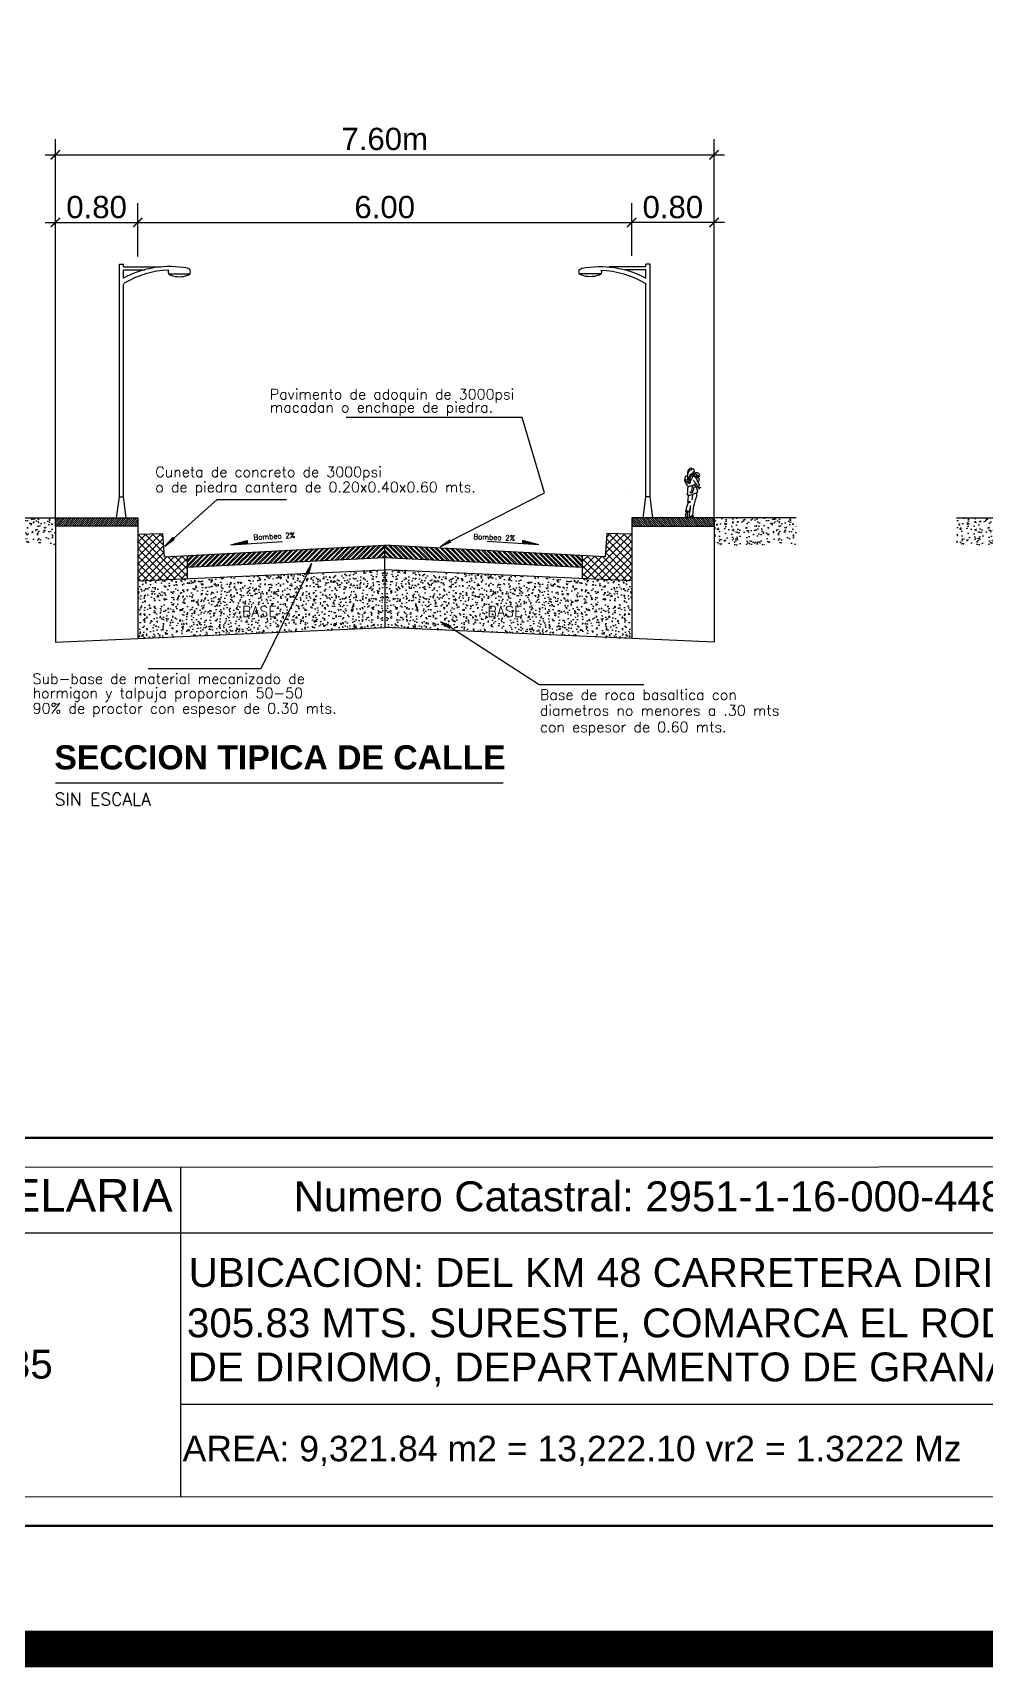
# Model space of a CAD drawing. Header units: millimetres. Extents: x 604785 to 1211550, y 1311006 to 2622648.
# Drawn here: x 605028.6 to 605088.1, y 1311005.5 to 1311107.7 of the extents above; entities that cross this region are included whole.
import ezdxf

# ---------------------------------------------------------------- set-up
doc = ezdxf.new("R2010")
doc.units = ezdxf.units.MM
doc.linetypes.add('0', pattern=[0])
for name, color, linetype in [('acera', 8, 'Continuous'), ('CAJETIN', 5, 'Continuous'), ('datos y tabla de areas', 170, 'Continuous')]:
    doc.layers.add(name, color=color, linetype=linetype)
doc.styles.add('ARIALTEXT', font='')
doc.styles.add('HECTOR LOPEZ', font='arial.ttf')
doc.styles.add('MINIMO', font='arial.ttf', dxfattribs={"height": 3.6})
doc.styles.add('PI', font='arial.ttf', dxfattribs={"height": 0.4})
doc.styles.add('ROMANS', font='ROMANS', dxfattribs={"height": 0.2})
doc.styles.add('Style-ENGINEERING', font='ENGINEERING.shx')
doc.styles.get('ARIALTEXT').set_extended_font_data('Arial', bold=True)

# ---------------------------------------------------------------- blocks, each defined once
blk = doc.blocks.new('_ArchTick')
at = {"color": 0, "linetype": 'ByBlock', "const_width": 0.15}
blk.add_lwpolyline([(-0.5, -0.5), (0.5, 0.5)], dxfattribs=at)
blk = doc.blocks.new('A$C42CB68AE')
at = {"color": 0, "linetype": 'ByBlock'}
for p, q in [((0.102, 9.246), (0.254, 9.246)), ((0.102, 0.759), (0.102, 9.246)), ((0.254, 9.144), (0.254, 9.246)), ((0.254, 9.144), (1.611, 9.144)), ((0.254, 8.738), (0.254, 9.042)), ((0.254, 9.042), (1.028, 9.042)), ((0.254, 0.759), (0.254, 8.502)), ((1.902, 8.89), (2.67, 8.89)), ((0, 0), (0.102, 0.759)), ((0.102, 0.762), (0.254, 0.762)), ((0.356, 0), (0.254, 0.759)), ((0, 0), (0.356, 0))]:
    blk.add_line(p, q, dxfattribs=at)
for centre, radius, start, end in [((1.921, 5.641), 3.517, 79.01502, 118.29006), ((2.049, 5.575), 3.458, 92.56761, 120.78099), ((2.007, 8.966), 0.13, 150.62553, 258.69007), ((2.565, 8.966), 0.13, 281.30993, 78.69007), ((0.305, 8.502), 0.0508, 120.78099, 180), ((2.286, 9.703), 0.916, 250.55996, 289.44004)]:
    blk.add_arc(centre, radius, start, end, dxfattribs=at)

msp = doc.modelspace()

# ---------------------------------------------------------------- hatches: boundary and pattern name
at = {"true_color": 0x636466}
h = msp.add_hatch(dxfattribs=at)
h.set_pattern_fill('AR-CONC', color=251, scale=0.005138)
h.set_pattern_definition([(50, (259033.7394, 562579.5811), (0.9361067078, -0.0818986854), [0.097883279, -1.0767160689]), (355, (259033.7394, 562579.5811), (-0.1810888006, 0.9816939888), [0.0783066232, -0.8613758567]), (100.4514447, (259033.8174, 562579.57425), (0.7550179047, 0.8997952634), [0.0831879868, -0.9150686141]), (46.1842, (259033.7394, 562579.8421), (1.3928664246, -0.2160231451), [0.1468249185, -1.6150741034]), (96.63555761, (259033.8555, 562579.8241), (1.2198370125, 1.2713323036), [0.1247820313, -1.3726041608]), (351.18415117, (259033.7394, 562579.8421), (1.2198370125, 1.2713323036), [0.1174597656, -1.2920579053]), (21, (259033.8699, 562579.77685), (0.7790295937, -0.5254620958), [0.097883279, -1.0767160689]), (326, (259033.8699, 562579.7768), (0.317553028, 0.9464001089), [0.0783066232, -0.8613728551]), (71.451445, (259033.9348, 562579.7331), (1.09658262, 0.420938018), [0.0831879868, -0.9150670366]), (37.5, (259033.7394, 562579.58108), (0.01586995347, 0.43446322626), [0, -0.85093197205, 0, -0.874423959, 0, -0.8646356311]), (7.5, (259033.7394, 562579.5811), (0.3433347857, 0.51475082177), [0, -0.49855216767, 0, -0.83135531625, 0, -0.3295403726]), (327.5, (259033.44836, 562579.58108), (0.69669564596, -0.02943560349), [0, -0.32627759665, 0, -1.01798610153, 0, -1.3507892501]), (317.5, (259033.31785, 562579.5811), (0.7611217842, 0.13064715568), [0, -0.42416087564, 0, -0.67604718025, 0, -0.95925613414])])
h.paths.add_polyline_path([(605030.019, 1311077.389), (605024.876, 1311077.389), (605024.876, 1311075.695), (605030.019, 1311075.695)])
h = msp.add_hatch(dxfattribs=at)
h.set_pattern_fill('AR-CONC', color=251, scale=0.005138)
h.set_pattern_definition([(50, (259080.0329, 562579.5811), (0.9361067078, -0.0818986854), [0.097883279, -1.0767160689]), (355, (259080.0329, 562579.5811), (-0.1810888006, 0.9816939888), [0.0783066232, -0.8613758567]), (100.4514447, (259080.1109, 562579.57425), (0.7550179047, 0.8997952634), [0.0831879868, -0.9150686141]), (46.1842, (259080.0329, 562579.8421), (1.3928664246, -0.2160231451), [0.1468249185, -1.6150741034]), (96.63555761, (259080.149, 562579.8241), (1.2198370125, 1.2713323036), [0.1247820313, -1.3726041608]), (351.18415117, (259080.0329, 562579.8421), (1.2198370125, 1.2713323036), [0.1174597656, -1.2920579053]), (21, (259080.1634, 562579.77685), (0.7790295937, -0.5254620958), [0.097883279, -1.0767160689]), (326, (259080.1634, 562579.7768), (0.317553028, 0.9464001089), [0.0783066232, -0.8613728551]), (71.451445, (259080.2283, 562579.7331), (1.09658262, 0.420938018), [0.0831879868, -0.9150670366]), (37.5, (259080.0329, 562579.58108), (0.01586995347, 0.43446322626), [0, -0.85093197205, 0, -0.874423959, 0, -0.8646356311]), (7.5, (259080.0329, 562579.5811), (0.3433347857, 0.51475082177), [0, -0.49855216767, 0, -0.83135531625, 0, -0.3295403726]), (327.5, (259079.74186, 562579.58108), (0.69669564596, -0.02943560349), [0, -0.32627759665, 0, -1.01798610153, 0, -1.3507892501]), (317.5, (259079.61135, 562579.5811), (0.7611217842, 0.13064715568), [0, -0.42416087564, 0, -0.67604718025, 0, -0.95925613414])])
h.paths.add_polyline_path([(605076.313, 1311077.389), (605071.169, 1311077.389), (605071.169, 1311075.695), (605076.313, 1311075.695)])
h = msp.add_hatch(dxfattribs=at)
h.set_pattern_fill('AR-CONC', color=251, scale=0.005138)
h.set_pattern_definition([(50, (259095.17896, 562579.6004), (0.9361067078, -0.0818986854), [0.097883279, -1.0767160689]), (355, (259095.179, 562579.6004), (-0.1810888006, 0.9816939888), [0.0783066232, -0.8613758567]), (100.4514447, (259095.257, 562579.5936), (0.7550179047, 0.8997952634), [0.0831879868, -0.9150686141]), (46.1842, (259095.179, 562579.8614), (1.3928664246, -0.2160231451), [0.1468249185, -1.6150741034]), (96.63555761, (259095.295, 562579.8434), (1.2198370125, 1.2713323036), [0.1247820313, -1.3726041608]), (351.18415117, (259095.179, 562579.8614), (1.2198370125, 1.2713323036), [0.1174597656, -1.2920579053]), (21, (259095.3095, 562579.7962), (0.7790295937, -0.5254620958), [0.097883279, -1.0767160689]), (326, (259095.3095, 562579.7962), (0.317553028, 0.9464001089), [0.0783066232, -0.8613728551]), (71.451445, (259095.3744, 562579.7524), (1.09658262, 0.420938018), [0.0831879868, -0.9150670366]), (37.5, (259095.17896, 562579.6004), (0.01586995347, 0.43446322626), [0, -0.85093197205, 0, -0.874423959, 0, -0.8646356311]), (7.5, (259095.17896, 562579.6004), (0.3433347857, 0.51475082177), [0, -0.49855216767, 0, -0.83135531625, 0, -0.3295403726]), (327.5, (259094.8879, 562579.6004), (0.69669564596, -0.02943560349), [0, -0.32627759665, 0, -1.01798610153, 0, -1.3507892501]), (317.5, (259094.7574, 562579.6004), (0.7611217842, 0.13064715568), [0, -0.42416087564, 0, -0.67604718025, 0, -0.95925613414])])
h.paths.add_polyline_path([(605091.459, 1311077.408), (605086.315, 1311077.408), (605086.315, 1311075.715), (605091.459, 1311075.715)])
at = {"layer": 'acera'}
h = msp.add_hatch(dxfattribs=at)
h.set_pattern_fill('ANSI31', color=8, scale=0.773492, style=0)
h.set_pattern_definition([(45, (352305.93593, 828159.84258), (-0.068367715192, 0.068367715192), [])])
h.paths.add_polyline_path([(605030.019, 1311077.389), (605035.163, 1311077.389), (605035.163, 1311076.856), (605030.019, 1311076.856)])
h = msp.add_hatch(dxfattribs=at)
h.set_pattern_fill('ANSI31', color=8, scale=0.773492, style=0)
h.set_pattern_definition([(135, (857795.25285, 828159.84258), (0.068367715192, 0.068367715192), [])])
h.paths.add_polyline_path([(605071.169, 1311077.389), (605066.026, 1311077.389), (605066.026, 1311076.856), (605071.169, 1311076.856)])
for points in [[(605037.443, 1311076.043), (605037.347, 1311076.151), (605036.861, 1311075.62)], [(605041.992, 1311075.976), (605040.97, 1311075.702), (605041.992, 1311075.767)], [(605054.737, 1311075.885), (605054.666, 1311076.011), (605054.078, 1311075.595)], [(605060.219, 1311075.702), (605059.197, 1311075.976), (605059.197, 1311075.767)], [(605045.672, 1311073.909), (605045.805, 1311073.852), (605046.022, 1311074.539)], [(605054.661, 1311070.485), (605054.734, 1311070.611), (605054.078, 1311070.908)]]:
    msp.add_hatch(color=7, dxfattribs=at).paths.add_polyline_path(points)
h = msp.add_hatch(dxfattribs=at)
h.set_pattern_fill('ANSI32', color=8, scale=0.580119, style=0)
h.set_pattern_definition([(45, (352300.79221, 828159.84258), (-0.15382735918, 0.15382735918), []), (45, (352300.89476, 828159.84258), (-0.15382735918, 0.15382735918), [])])
h.paths.add_polyline_path([(605038.249, 1311075.03), (605038.249, 1311074.307), (605050.594, 1311074.912), (605050.594, 1311075.684)])
h = msp.add_hatch(dxfattribs=at)
h.set_pattern_fill('ANSI32', color=8, scale=0.580119, style=0)
h.set_pattern_definition([(135, (857800.39657, 828159.84258), (0.15382735918, 0.15382735918), []), (135, (857800.29402, 828159.84258), (0.15382735918, 0.15382735918), [])])
h.paths.add_polyline_path([(605062.939, 1311075.03), (605062.939, 1311074.307), (605050.594, 1311074.912), (605050.594, 1311075.684)])
at = {"layer": 'acera', "true_color": 0xe3e3e3}
h = msp.add_hatch(dxfattribs=at)
h.set_pattern_fill('AR-CONC', color=254, scale=0.116024, style=0)
h.set_pattern_definition([(50, (352300.7922, 828159.8426), (0.83219295055, -0.0728074493), [0.087017895, -0.9571968455]), (355, (352300.7922, 828159.8426), (-0.1609846531, 0.8727223486), [0.069614316, -0.7657574764]), (100.4514, (352300.8616, 828159.8365), (0.6712089155, 0.7999143695), [0.0739538288, -0.8134921429]), (46.1842, (352300.7922, 828160.0746), (1.2382542608, -0.1920415496), [0.1305268426, -1.4357952683]), (96.6356, (352300.8954, 828160.0586), (1.0844317495, 1.1302091554), [0.1109307468, -1.2202380194]), (351.1842, (352300.7922, 828160.0746), (1.0844308673, 1.1302100024), [0.104421474, -1.1486362146]), (21, (352300.90824, 828160.0166), (0.69255460286, -0.4671339783), [0.087017895, -0.9571968455]), (326, (352300.9082, 828160.0166), (0.2823038402, 0.8413470735), [0.069614316, -0.7657574764]), (71.4514, (352300.96595, 828159.9777), (0.9748587268, 0.3742123322), [0.0739538288, -0.8134921429]), (37.5, (352300.7922, 828159.84258), (0.01410833352, 0.38623629913), [0, -0.7564755676, 0, -0.77735986242, 0, -0.7686580729]), (7.5, (352300.7922, 828159.8426), (0.305223432, 0.45761169267), [0, -0.44321114544, 0, -0.7390719886, 0, -0.29296024666]), (327.5, (352300.53348, 828159.84258), (0.61936139633, -0.02616903282), [0, -0.29005965016, 0, -0.9049861085, 0, -1.20084695165]), (317.5, (352300.41745, 828159.8426), (0.676635105, 0.1161456646), [0, -0.3770775452, 0, -0.6010035951, 0, -0.85277537146])])
h.paths.add_polyline_path([(605035.163, 1311073.446), (605035.163, 1311069.844), (605050.594, 1311070.538), (605050.594, 1311074.14)])
h = msp.add_hatch(dxfattribs=at)
h.set_pattern_fill('AR-CONC', color=254, scale=0.116024, style=0)
h.set_pattern_definition([(130, (857800.3966, 828159.8426), (-0.83219295055, -0.0728074493), [0.087017895, -0.9571968455]), (185, (857800.3966, 828159.8426), (0.1609846531, 0.8727223486), [0.069614316, -0.7657574764]), (79.5486, (857800.3272, 828159.8365), (-0.6712089155, 0.7999143695), [0.0739538288, -0.8134921429]), (133.8158, (857800.3966, 828160.0746), (-1.2382542608, -0.1920415496), [0.1305268426, -1.4357952683]), (83.3644, (857800.2934, 828160.0586), (-1.0844317495, 1.1302091554), [0.1109307468, -1.2202380194]), (188.8158, (857800.3966, 828160.0746), (-1.0844308673, 1.1302100024), [0.104421474, -1.1486362146]), (159, (857800.28055, 828160.0166), (-0.69255460286, -0.4671339783), [0.087017895, -0.9571968455]), (214, (857800.28055, 828160.0166), (-0.2823038402, 0.8413470735), [0.069614316, -0.7657574764]), (108.5486, (857800.2228, 828159.9777), (-0.9748587268, 0.3742123322), [0.0739538288, -0.8134921429]), (142.5, (857800.39657, 828159.84258), (-0.01410833352, 0.38623629913), [0, -0.7564755676, 0, -0.77735986242, 0, -0.7686580729]), (172.5, (857800.39657, 828159.8426), (-0.305223432, 0.45761169267), [0, -0.44321114544, 0, -0.7390719886, 0, -0.29296024666]), (212.5, (857800.6553, 828159.84258), (-0.61936139633, -0.02616903282), [0, -0.29005965016, 0, -0.9049861085, 0, -1.20084695165]), (222.5, (857800.7713, 828159.8426), (-0.676635105, 0.1161456646), [0, -0.3770775452, 0, -0.6010035951, 0, -0.85277537146])])
h.paths.add_polyline_path([(605066.026, 1311073.446), (605066.026, 1311069.844), (605050.594, 1311070.538), (605050.594, 1311074.14)])

# ---------------------------------------------------------------- linework, layer by layer
for p, q in [((605030.019, 1311076.856), (605030.019, 1311069.612)), ((605071.169, 1311076.856), (605071.169, 1311077.408)), ((605037.841, 1311036.816), (605037.841, 1311016.216)), ((604973.817, 1311032.697), (605114.19, 1311032.697)), ((605037.841, 1311021.983), (605169.128, 1311021.998))]:
    msp.add_line(p, q)
at = {"color": 1}
msp.add_line((605030.019, 1311060.829), (605057.992, 1311060.829), dxfattribs=at)
at = {"const_width": 2.28}
msp.add_lwpolyline([(604785.969, 1311006.678), (605205.069, 1311006.678), (605205.069, 1311303.678), (604785.969, 1311303.678)], close=True, dxfattribs=at)
at = {"lineweight": 50}
msp.add_lwpolyline([(605190.069, 1311014.381), (604972.001, 1311014.381), (604972.001, 1311038.63), (605190.069, 1311038.63)], close=True, dxfattribs=at)
msp.add_lwpolyline([(605189.114, 1311016.199), (604973.817, 1311016.166), (604973.817, 1311036.806), (605189.114, 1311036.839)], close=True)
at = {"layer": 'acera', "color": 7}
for p, q in [((605059.188, 1311083.659), (605048.192, 1311083.659)), ((605060.581, 1311078.939), (605059.188, 1311083.659)), ((605054.701, 1311075.948), (605060.581, 1311078.939)), ((605037.395, 1311076.097), (605040.124, 1311078.533)), ((605040.124, 1311078.533), (605044.452, 1311078.533)), ((605035.163, 1311076.856), (605030.019, 1311076.856)), ((605066.026, 1311076.856), (605071.169, 1311076.856)), ((605036.861, 1311075.62), (605037.347, 1311076.151)), ((605036.861, 1311075.62), (605037.443, 1311076.043)), ((605037.347, 1311076.151), (605037.443, 1311076.043)), ((605040.97, 1311075.702), (605041.992, 1311075.976)), ((605040.97, 1311075.702), (605044.197, 1311075.907)), ((605041.992, 1311075.976), (605041.992, 1311075.767)), ((605054.078, 1311075.595), (605054.666, 1311076.011)), ((605054.078, 1311075.595), (605054.737, 1311075.885)), ((605060.219, 1311075.702), (605056.992, 1311075.907)), ((605060.219, 1311075.702), (605059.197, 1311075.976)), ((605059.197, 1311075.976), (605059.197, 1311075.767)), ((605038.249, 1311074.307), (605050.594, 1311074.912)), ((605050.594, 1311074.14), (605050.594, 1311075.684)), ((605050.594, 1311074.912), (605062.939, 1311074.307)), ((605045.738, 1311073.881), (605042.859, 1311067.945)), ((605046.022, 1311074.539), (605045.672, 1311073.909)), ((605046.022, 1311074.539), (605045.805, 1311073.852)), ((605035.163, 1311073.446), (605035.163, 1311069.844)), ((605066.026, 1311073.446), (605066.026, 1311069.844)), ((605054.078, 1311070.908), (605054.734, 1311070.611)), ((605054.078, 1311070.908), (605054.661, 1311070.485)), ((605054.697, 1311070.548), (605060.245, 1311066.978)), ((605042.859, 1311067.945), (605035.804, 1311067.945)), ((605060.245, 1311066.978), (605066.786, 1311066.978))]:
    msp.add_line(p, q, dxfattribs=at)
msp.add_lwpolyline([(605030.019, 1311077.389), (605035.163, 1311077.389), (605035.163, 1311076.856), (605030.019, 1311076.856)], close=True, dxfattribs=at)
at = {"layer": 'CAJETIN'}
msp.add_line((604800.969, 1311014.381), (605190.069, 1311014.381), dxfattribs=at)
at = {"layer": 'datos y tabla de areas'}
for p, q in [((605030.019, 1311077.408), (605030.019, 1311101.06)), ((605071.169, 1311077.408), (605071.169, 1311101.06)), ((605029.376, 1311100.074), (605071.828, 1311100.074)), ((605035.163, 1311093.731), (605035.163, 1311097.064)), ((605066.026, 1311093.77), (605066.026, 1311097.064)), ((605029.376, 1311095.851), (605035.163, 1311095.851)), ((605035.163, 1311095.851), (605066.026, 1311095.851)), ((605071.828, 1311095.851), (605066.026, 1311095.851))]:
    msp.add_line(p, q, dxfattribs=at)
at = {"layer": 'datos y tabla de areas', "color": 0}
for p, q in [((605069.339, 1311079.865), (605069.328, 1311079.717)), ((605069.372, 1311079.975), (605069.339, 1311079.865)), ((605069.412, 1311079.982), (605069.372, 1311079.975)), ((605069.452, 1311079.993), (605069.412, 1311079.982)), ((605069.485, 1311079.978), (605069.452, 1311079.993)), ((605069.494, 1311080.013), (605069.485, 1311079.978)), ((605069.509, 1311080.09), (605069.494, 1311080.013)), ((605069.505, 1311079.967), (605069.503, 1311079.896)), ((605069.503, 1311079.896), (605069.517, 1311079.79)), ((605069.51, 1311080.172), (605069.509, 1311080.09)), ((605069.52, 1311080.245), (605069.51, 1311080.172)), ((605069.542, 1311080.319), (605069.52, 1311080.245)), ((605069.541, 1311080.212), (605069.53, 1311080.119)), ((605069.626, 1311080.317), (605069.541, 1311080.212)), ((605069.568, 1311080.383), (605069.542, 1311080.319)), ((605069.606, 1311080.412), (605069.568, 1311080.383)), ((605069.576, 1311079.883), (605069.57, 1311079.817)), ((605069.595, 1311079.959), (605069.576, 1311079.883)), ((605069.676, 1311080.067), (605069.595, 1311079.959)), ((605069.665, 1311080.466), (605069.606, 1311080.412)), ((605069.685, 1311080.366), (605069.626, 1311080.317)), ((605069.691, 1311079.984), (605069.656, 1311079.863)), ((605069.656, 1311079.863), (605069.666, 1311079.778)), ((605069.718, 1311080.49), (605069.665, 1311080.466)), ((605069.714, 1311080.107), (605069.676, 1311080.067)), ((605069.719, 1311080.373), (605069.685, 1311080.366)), ((605069.785, 1311080.092), (605069.691, 1311079.984)), ((605069.797, 1311080.163), (605069.714, 1311080.107)), ((605069.778, 1311080.455), (605069.718, 1311080.49)), ((605069.751, 1311080.382), (605069.719, 1311080.373)), ((605069.74, 1311080.466), (605069.751, 1311080.418)), ((605069.751, 1311080.418), (605069.751, 1311080.382)), ((605069.811, 1311079.88), (605069.772, 1311079.805)), ((605069.829, 1311080.425), (605069.778, 1311080.455)), ((605069.879, 1311080.177), (605069.785, 1311080.092)), ((605069.795, 1311079.965), (605069.811, 1311079.88)), ((605069.839, 1311080.206), (605069.797, 1311080.163)), ((605069.858, 1311080.429), (605069.829, 1311080.425)), ((605069.857, 1311080.275), (605069.839, 1311080.206)), ((605069.852, 1311080.011), (605069.863, 1311080.049)), ((605069.894, 1311079.967), (605069.852, 1311080.011)), ((605069.897, 1311080.427), (605069.858, 1311080.429)), ((605069.863, 1311080.049), (605069.887, 1311080.1)), ((605069.887, 1311080.1), (605069.91, 1311080.138)), ((605069.974, 1311079.941), (605069.894, 1311079.967)), ((605069.917, 1311080.419), (605069.897, 1311080.427)), ((605069.91, 1311080.138), (605069.914, 1311080.204)), ((605069.914, 1311080.204), (605069.919, 1311080.237)), ((605069.929, 1311080.373), (605069.917, 1311080.419)), ((605069.919, 1311080.237), (605069.945, 1311080.289)), ((605069.945, 1311080.332), (605069.929, 1311080.373)), ((605069.943, 1311080.045), (605069.932, 1311080.036)), ((605069.932, 1311080.036), (605069.932, 1311080.029)), ((605069.932, 1311080.029), (605069.932, 1311079.997)), ((605069.932, 1311079.997), (605069.932, 1311079.972)), ((605069.954, 1311080.054), (605069.943, 1311080.045)), ((605069.945, 1311080.289), (605069.945, 1311080.332)), ((605069.953, 1311080.131), (605069.951, 1311080.116)), ((605069.951, 1311080.116), (605069.951, 1311080.094)), ((605069.951, 1311080.094), (605069.957, 1311080.07)), ((605069.957, 1311080.14), (605069.953, 1311080.131)), ((605069.959, 1311080.059), (605069.954, 1311080.054)), ((605069.964, 1311080.158), (605069.957, 1311080.14)), ((605069.957, 1311080.07), (605069.959, 1311080.059)), ((605069.999, 1311080.169), (605069.964, 1311080.158)), ((605070.042, 1311079.909), (605069.974, 1311079.941)), ((605070.01, 1311080.178), (605069.999, 1311080.169)), ((605070.011, 1311080.201), (605070.01, 1311080.178)), ((605070.045, 1311080.203), (605070.011, 1311080.201)), ((605070.012, 1311080.2), (605070.012, 1311080.174)), ((605070.012, 1311080.174), (605070.036, 1311080.143)), ((605070.04, 1311079.973), (605070.032, 1311079.93)), ((605070.032, 1311079.93), (605070.032, 1311079.915)), ((605070.036, 1311080.143), (605070.061, 1311080.126)), ((605070.058, 1311080.013), (605070.04, 1311079.973)), ((605070.072, 1311079.845), (605070.042, 1311079.909)), ((605070.089, 1311080.214), (605070.045, 1311080.203)), ((605070.073, 1311080.051), (605070.058, 1311080.013)), ((605070.061, 1311080.126), (605070.059, 1311080.105)), ((605070.059, 1311080.105), (605070.061, 1311080.084)), ((605070.061, 1311080.084), (605070.073, 1311080.051)), ((605070.189, 1311080.188), (605070.089, 1311080.214)), ((605070.108, 1311079.96), (605070.105, 1311079.927)), ((605070.105, 1311079.927), (605070.112, 1311079.901)), ((605070.119, 1311079.998), (605070.108, 1311079.96)), ((605070.112, 1311079.901), (605070.123, 1311079.889)), ((605070.117, 1311080.079), (605070.121, 1311080.04)), ((605070.121, 1311080.04), (605070.119, 1311079.998)), ((605070.18, 1311079.905), (605070.182, 1311079.921)), ((605070.18, 1311079.885), (605070.18, 1311079.905)), ((605070.187, 1311079.859), (605070.18, 1311079.885)), ((605070.181, 1311080.08), (605070.201, 1311080.012)), ((605070.182, 1311079.921), (605070.215, 1311079.961)), ((605070.218, 1311080.167), (605070.189, 1311080.188)), ((605070.201, 1311080.012), (605070.2, 1311079.97)), ((605070.256, 1311079.822), (605070.207, 1311079.857)), ((605070.215, 1311079.961), (605070.257, 1311079.99)), ((605070.244, 1311080.138), (605070.218, 1311080.167)), ((605070.269, 1311080.096), (605070.244, 1311080.138)), ((605070.257, 1311079.99), (605070.278, 1311080.059)), ((605070.278, 1311080.059), (605070.269, 1311080.096)), ((605069.328, 1311079.717), (605069.375, 1311079.614)), ((605069.375, 1311079.614), (605069.436, 1311079.499)), ((605069.4, 1311079.794), (605069.416, 1311079.709)), ((605069.416, 1311079.709), (605069.432, 1311079.658)), ((605069.432, 1311079.658), (605069.439, 1311079.595)), ((605069.436, 1311079.499), (605069.48, 1311079.429)), ((605069.48, 1311079.429), (605069.549, 1311079.35)), ((605069.5, 1311078.845), (605069.534, 1311078.962)), ((605069.532, 1311078.794), (605069.5, 1311078.845)), ((605069.535, 1311079.734), (605069.505, 1311079.648)), ((605069.505, 1311079.648), (605069.528, 1311079.54)), ((605069.517, 1311079.79), (605069.535, 1311079.734)), ((605069.526, 1311079.245), (605069.578, 1311079.354)), ((605069.534, 1311078.962), (605069.526, 1311079.245)), ((605069.528, 1311079.54), (605069.554, 1311079.611)), ((605069.554, 1311079.611), (605069.563, 1311079.555)), ((605069.563, 1311079.555), (605069.609, 1311079.654)), ((605069.57, 1311079.817), (605069.602, 1311079.726)), ((605069.578, 1311079.354), (605069.668, 1311079.38)), ((605069.609, 1311079.654), (605069.621, 1311079.578)), ((605069.621, 1311079.578), (605069.623, 1311079.508)), ((605069.623, 1311079.508), (605069.652, 1311079.574)), ((605069.639, 1311079.818), (605069.635, 1311079.726)), ((605069.635, 1311079.726), (605069.637, 1311079.693)), ((605069.652, 1311079.574), (605069.685, 1311079.561)), ((605069.666, 1311079.778), (605069.678, 1311079.703)), ((605069.668, 1311079.38), (605069.8, 1311079.378)), ((605069.757, 1311079.059), (605069.677, 1311078.961)), ((605069.677, 1311078.961), (605069.677, 1311078.941)), ((605069.677, 1311078.941), (605069.776, 1311078.96)), ((605069.678, 1311079.703), (605069.685, 1311079.561)), ((605069.68, 1311078.809), (605069.777, 1311078.838)), ((605069.704, 1311079.722), (605069.685, 1311079.63)), ((605069.772, 1311079.805), (605069.704, 1311079.722)), ((605069.792, 1311079.155), (605069.757, 1311079.059)), ((605069.776, 1311078.96), (605069.829, 1311078.96)), ((605069.777, 1311078.838), (605069.892, 1311078.877)), ((605069.8, 1311079.378), (605069.792, 1311079.155)), ((605069.956, 1311079.451), (605069.8, 1311079.378)), ((605069.829, 1311078.96), (605069.847, 1311078.976)), ((605069.847, 1311078.976), (605069.853, 1311079.035)), ((605069.853, 1311079.035), (605069.909, 1311079.167)), ((605069.885, 1311079.733), (605069.912, 1311079.687)), ((605069.892, 1311078.877), (605070.059, 1311078.949)), ((605069.909, 1311079.167), (605069.913, 1311079.225)), ((605069.912, 1311079.687), (605069.957, 1311079.632)), ((605069.913, 1311079.225), (605069.926, 1311079.317)), ((605069.926, 1311079.317), (605070.016, 1311079.323)), ((605069.956, 1311079.451), (605069.957, 1311079.494)), ((605069.98, 1311079.422), (605069.956, 1311079.451)), ((605069.957, 1311079.632), (605070.014, 1311079.574)), ((605069.957, 1311079.494), (605069.971, 1311079.537)), ((605069.996, 1311079.418), (605069.98, 1311079.422)), ((605070.011, 1311079.385), (605069.996, 1311079.418)), ((605070.032, 1311079.351), (605070.011, 1311079.385)), ((605070.014, 1311079.574), (605070.039, 1311079.508)), ((605070.016, 1311079.323), (605070.032, 1311079.351)), ((605070.016, 1311079.323), (605070.175, 1311079.333)), ((605070.039, 1311079.508), (605070.077, 1311079.456)), ((605070.059, 1311078.949), (605070.153, 1311079.007)), ((605070.117, 1311079.73), (605070.072, 1311079.845)), ((605070.153, 1311079.007), (605070.074, 1311079.316)), ((605070.083, 1311078.967), (605070.076, 1311078.728)), ((605070.077, 1311079.456), (605070.106, 1311079.425)), ((605070.106, 1311079.425), (605070.156, 1311079.365)), ((605070.216, 1311079.496), (605070.117, 1311079.73)), ((605070.175, 1311079.333), (605070.228, 1311079.346)), ((605070.177, 1311079.206), (605070.276, 1311079.212)), ((605070.195, 1311079.302), (605070.353, 1311079.285)), ((605070.216, 1311079.496), (605070.222, 1311079.574)), ((605070.265, 1311079.452), (605070.216, 1311079.496)), ((605070.222, 1311079.574), (605070.231, 1311079.663)), ((605070.228, 1311079.346), (605070.243, 1311079.379)), ((605070.231, 1311079.663), (605070.241, 1311079.736)), ((605070.241, 1311079.736), (605070.25, 1311079.784)), ((605070.243, 1311079.379), (605070.268, 1311079.424)), ((605070.353, 1311079.285), (605070.249, 1311079.242)), ((605070.25, 1311079.784), (605070.256, 1311079.822)), ((605070.268, 1311079.424), (605070.265, 1311079.452)), ((605069.411, 1311077.754), (605069.466, 1311078.066)), ((605069.512, 1311077.817), (605069.411, 1311077.754)), ((605069.466, 1311078.066), (605069.549, 1311078.31)), ((605069.606, 1311077.744), (605069.512, 1311077.817)), ((605069.569, 1311078.812), (605069.532, 1311078.794)), ((605069.539, 1311078.448), (605069.56, 1311078.47)), ((605069.549, 1311078.31), (605069.539, 1311078.448)), ((605069.555, 1311078.317), (605069.595, 1311078.344)), ((605069.56, 1311078.47), (605069.569, 1311078.812)), ((605069.596, 1311078.388), (605069.561, 1311078.364)), ((605069.561, 1311078.364), (605069.561, 1311078.364)), ((605069.569, 1311078.812), (605069.68, 1311078.809)), ((605069.595, 1311078.344), (605069.698, 1311078.367)), ((605069.641, 1311078.408), (605069.596, 1311078.388)), ((605069.709, 1311078.152), (605069.606, 1311077.744)), ((605069.612, 1311077.466), (605069.697, 1311077.94)), ((605069.676, 1311078.38), (605069.641, 1311078.408)), ((605069.698, 1311078.367), (605069.676, 1311078.38)), ((605069.697, 1311077.94), (605069.709, 1311078.152)), ((605069.822, 1311078.801), (605069.787, 1311078.502)), ((605069.872, 1311078.014), (605069.843, 1311077.737)), ((605069.93, 1311078.236), (605069.872, 1311078.014)), ((605069.983, 1311078.497), (605069.93, 1311078.236)), ((605070.076, 1311078.728), (605069.983, 1311078.497)), ((605024.876, 1311077.389), (605035.163, 1311077.389)), ((605035.163, 1311077.389), (605035.163, 1311076.856)), ((605035.163, 1311077.389), (605035.163, 1311073.446)), ((605066.026, 1311077.389), (605066.026, 1311073.446)), ((605076.313, 1311077.389), (605066.026, 1311077.389)), ((605066.026, 1311077.389), (605066.026, 1311076.856)), ((605069.397, 1311077.614), (605069.373, 1311077.564)), ((605069.373, 1311077.564), (605069.378, 1311077.497)), ((605069.378, 1311077.497), (605069.414, 1311077.444)), ((605069.412, 1311077.666), (605069.397, 1311077.614)), ((605069.421, 1311077.701), (605069.412, 1311077.666)), ((605069.414, 1311077.444), (605069.463, 1311077.425)), ((605069.431, 1311077.743), (605069.421, 1311077.701)), ((605069.438, 1311077.756), (605069.431, 1311077.743)), ((605069.453, 1311077.769), (605069.438, 1311077.756)), ((605069.469, 1311077.77), (605069.453, 1311077.769)), ((605069.463, 1311077.425), (605069.486, 1311077.472)), ((605069.506, 1311077.77), (605069.469, 1311077.77)), ((605069.486, 1311077.472), (605069.511, 1311077.493)), ((605069.524, 1311077.746), (605069.506, 1311077.77)), ((605069.508, 1311077.607), (605069.512, 1311077.639)), ((605069.519, 1311077.578), (605069.508, 1311077.607)), ((605069.511, 1311077.493), (605069.522, 1311077.54)), ((605069.512, 1311077.639), (605069.522, 1311077.666)), ((605069.522, 1311077.54), (605069.519, 1311077.578)), ((605069.538, 1311077.73), (605069.524, 1311077.746)), ((605069.525, 1311077.662), (605069.531, 1311077.686)), ((605069.531, 1311077.686), (605069.54, 1311077.709)), ((605069.54, 1311077.709), (605069.538, 1311077.73)), ((605069.739, 1311077.473), (605069.612, 1311077.466)), ((605069.664, 1311077.411), (605069.642, 1311077.455)), ((605069.741, 1311077.42), (605069.664, 1311077.411)), ((605069.847, 1311077.536), (605069.739, 1311077.473)), ((605069.75, 1311077.436), (605069.741, 1311077.42)), ((605069.858, 1311077.472), (605069.75, 1311077.436)), ((605069.843, 1311077.737), (605069.824, 1311077.538)), ((605069.824, 1311077.538), (605069.871, 1311077.534)), ((605069.869, 1311077.483), (605069.858, 1311077.472)), ((605069.875, 1311077.514), (605069.869, 1311077.483)), ((605069.871, 1311077.534), (605069.875, 1311077.514)), ((605071.169, 1311077.389), (605071.18, 1311069.612)), ((605086.315, 1311077.389), (605091.459, 1311077.389)), ((605035.163, 1311076.36), (605036.706, 1311076.406)), ((605035.163, 1311074.949), (605036.618, 1311076.404)), ((605035.163, 1311075.404), (605036.149, 1311076.39)), ((605035.163, 1311075.858), (605035.68, 1311076.376)), ((605035.163, 1311076.313), (605035.212, 1311076.362)), ((605035.163, 1311074.495), (605036.733, 1311076.064)), ((605037.529, 1311073.552), (605035.163, 1311075.918)), ((605037.964, 1311073.572), (605035.175, 1311076.361)), ((605036.8, 1311075.191), (605035.617, 1311076.374)), ((605036.762, 1311075.683), (605036.058, 1311076.387)), ((605036.724, 1311076.176), (605036.5, 1311076.4)), ((605036.706, 1311076.406), (605036.818, 1311074.954)), ((605063.225, 1311073.572), (605066.013, 1311076.361)), ((605063.66, 1311073.552), (605066.026, 1311075.918)), ((605064.482, 1311076.406), (605064.371, 1311074.954)), ((605064.389, 1311075.191), (605065.572, 1311076.374)), ((605064.427, 1311075.683), (605065.131, 1311076.387)), ((605066.026, 1311074.495), (605064.456, 1311076.064)), ((605064.465, 1311076.176), (605064.689, 1311076.4)), ((605066.026, 1311076.36), (605064.482, 1311076.406)), ((605066.026, 1311074.949), (605064.571, 1311076.404)), ((605066.026, 1311075.404), (605065.04, 1311076.39)), ((605066.026, 1311075.858), (605065.508, 1311076.376)), ((605066.026, 1311076.313), (605065.977, 1311076.362)), ((605035.163, 1311074.04), (605036.765, 1311075.642)), ((605037.094, 1311073.533), (605035.163, 1311075.463)), ((605035.163, 1311073.585), (605036.798, 1311075.22)), ((605036.659, 1311073.513), (605035.163, 1311075.009)), ((605035.493, 1311073.461), (605036.996, 1311074.963)), ((605035.969, 1311073.482), (605037.476, 1311074.989)), ((605036.445, 1311073.504), (605037.956, 1311075.014)), ((605036.818, 1311074.954), (605050.594, 1311075.684)), ((605036.922, 1311073.525), (605038.249, 1311074.853)), ((605038.249, 1311073.741), (605037.026, 1311074.965)), ((605038.249, 1311074.196), (605037.457, 1311074.988)), ((605038.249, 1311074.65), (605037.889, 1311075.011)), ((605038.249, 1311075.03), (605038.249, 1311073.585)), ((605064.371, 1311074.954), (605050.594, 1311075.684)), ((605062.939, 1311075.03), (605062.939, 1311073.585)), ((605062.939, 1311074.65), (605063.3, 1311075.011)), ((605062.939, 1311074.196), (605063.731, 1311074.988)), ((605062.939, 1311073.741), (605064.163, 1311074.965)), ((605064.267, 1311073.525), (605062.939, 1311074.853)), ((605064.743, 1311073.504), (605063.233, 1311075.014)), ((605065.219, 1311073.482), (605063.713, 1311074.989)), ((605064.095, 1311073.533), (605066.026, 1311075.463)), ((605065.695, 1311073.461), (605064.193, 1311074.963)), ((605066.026, 1311073.585), (605064.391, 1311075.22)), ((605066.026, 1311074.04), (605064.424, 1311075.642)), ((605064.53, 1311073.513), (605066.026, 1311075.009)), ((605036.224, 1311073.494), (605035.163, 1311074.554)), ((605035.163, 1311073.446), (605050.594, 1311074.14)), ((605035.789, 1311073.474), (605035.163, 1311074.1)), ((605037.398, 1311073.546), (605038.249, 1311074.398)), ((605037.874, 1311073.568), (605038.249, 1311073.944)), ((605066.026, 1311073.446), (605050.594, 1311074.14)), ((605050.594, 1311074.14), (605050.594, 1311070.538)), ((605063.791, 1311073.546), (605062.939, 1311074.398)), ((605063.315, 1311073.568), (605062.939, 1311073.944)), ((605064.965, 1311073.494), (605066.026, 1311074.554)), ((605065.4, 1311073.474), (605066.026, 1311074.1)), ((605035.354, 1311073.454), (605035.163, 1311073.645)), ((605065.835, 1311073.454), (605066.026, 1311073.645)), ((605030.019, 1311069.612), (605050.594, 1311070.538)), ((605071.18, 1311069.612), (605050.594, 1311070.538))]:
    msp.add_line(p, q, dxfattribs=at)
at = {"layer": 'datos y tabla de areas', "color": 0, "linetype": '0'}
msp.add_line((605065.6, 1311079.132), (605065.6, 1311079.132), dxfattribs=at)
msp.add_line((605065.6, 1311079.132), (605065.6, 1311079.132), dxfattribs=at)

# ---------------------------------------------------------------- block references
at = {"layer": 'datos y tabla de areas', "xscale": 0.5801193003200011, "yscale": 0.5801193003200011, "zscale": 0.5801193003200011, "rotation": 180}
for p in [(605030.019, 1311100.074), (605030.019, 1311095.851), (605035.163, 1311095.851), (605066.026, 1311095.851), (605071.169, 1311095.851)]:
    msp.add_blockref('_ArchTick', p, dxfattribs=at)
at = {"layer": 'datos y tabla de areas', "xscale": 0.5801193003200011, "yscale": 0.5801193003200011, "zscale": 0.5801193003200011}
for p in [(605071.169, 1311100.074), (605030.019, 1311095.851), (605035.163, 1311095.851), (605066.026, 1311095.851), (605071.169, 1311095.851)]:
    msp.add_blockref('_ArchTick', p, dxfattribs=at)
at = {"layer": 'datos y tabla de areas', "color": 0, "zscale": 6.859168111401732}
for p, xscale, yscale in [((605033.837, 1311077.389), 1.714792471796731, 1.714792471796731), ((605067.352, 1311077.389), -1.714792471796731, 1.714792471786761)]:
    msp.add_blockref('A$C42CB68AE', p, dxfattribs=dict(at, xscale=xscale, yscale=yscale))

# ---------------------------------------------------------------- texts
for s, height, style, p in [('Pavimento de adoquin de 3000psi', 0.65263, 'ROMANS', (605043.414, 1311084.786)), ('macadan o enchape de piedra. ', 0.65263, 'ROMANS', (605043.414, 1311083.971)), ('Cuneta de concreto de 3000psi', 0.65263, 'ROMANS', (605036.259, 1311079.93)), ('o de piedra cantera de 0.20x0.40x0.60 mts. ', 0.65263, 'ROMANS', (605036.259, 1311078.983)), ('Sub-base de material mecanizado de ', 0.65263, 'ROMANS', (605028.594, 1311067.003)), ('hormigon y talpuja proporcion 50-50', 0.65263, 'ROMANS', (605028.594, 1311066.112)), ('Base de roca basaltica con', 0.65263, 'ROMANS', (605060.29, 1311066.007)), ('90%%% de proctor con espesor de 0.30 mts.', 0.65263, 'ROMANS', (605028.594, 1311065.15)), ('diametros no menores a .30 mts', 0.65263, 'ROMANS', (605060.29, 1311065.021)), ('con espesor de 0.60 mts.', 0.65263, 'ROMANS', (605060.29, 1311063.988)), ('AREA: 9,321.84 m2 = 13,222.10 vr2 = 1.3222 Mz', 1.5908, 'PI', (605037.966, 1311018.416))]:
    msp.add_text(s, height=height, dxfattribs=dict(style=style)).set_placement(p)
at = {"style": 'ROMANS'}
for rotation, p in [(3.05891, (605042.401, 1311076.002)), (357.87478, (605056.128, 1311076.054))]:
    msp.add_text('Bombeo 2%%%', height=0.32632, rotation=rotation, dxfattribs=at).set_placement(p)
at = {"color": 7, "style": 'ROMANS'}
for p in [(605041.67, 1311071.203), (605057.017, 1311071.203)]:
    msp.add_text('BASE', height=0.6526, dxfattribs=at).set_placement(p)
at = {"color": 1, "style": 'ROMANS'}
msp.add_text('SIN ESCALA', height=0.7828, dxfattribs=at).set_placement((605029.972, 1311059.405))
at = {"color": 7, "lineweight": 50, "style": 'HECTOR LOPEZ'}
for s, height, p in [('LOTIFICACION VILLA CANDELARIA', 2.05045, (604989.595, 1311034.014)), ('UBICACION: DEL KM 48 CARRETERA DIRIOMO - NANDAIME,', 1.8044, (605038.346, 1311029.318)), ('305.83 MTS. SURESTE, COMARCA EL RODEO, MUNICIPIO', 1.8044, (605038.235, 1311026.165)), ('JOHN NORMAN GARRA Pasaporte # 543919635', 1.8044, (604973.817, 1311023.585)), ('DE DIRIOMO, DEPARTAMENTO DE GRANADA.', 1.8044, (605038.29, 1311023.41))]:
    msp.add_text(s, height=height, dxfattribs=at).set_placement(p)
at = {"color": 3, "insert": (605029.954, 1311063.169), "char_height": 1.50759, "attachment_point": 1, "style": 'ARIALTEXT'}
msp.add_mtext('SECCION TIPICA DE CALLE', dxfattribs=at)
at = {"insert": (605044.904, 1311035.914), "char_height": 1.87457, "width": 91.96519, "attachment_point": 1, "style": 'Style-ENGINEERING'}
msp.add_mtext('{\\fArial|b0|i0|c0|p34;Numero Catastral: 2951-1-16-000-44801}', dxfattribs=at)
at = {"layer": 'datos y tabla de areas', "color": 7, "char_height": 1.3923, "attachment_point": 5, "style": 'MINIMO'}
for s, insert in [('\\A1;7.60m', (605050.594, 1311101.061)), ('\\A1;0.80', (605032.591, 1311096.802)), ('\\A1;6.00', (605050.594, 1311096.802)), ('\\A1;0.80', (605068.597, 1311096.802))]:
    msp.add_mtext(s, dxfattribs=dict(at, insert=insert))

doc.saveas('drawing.dxf')
